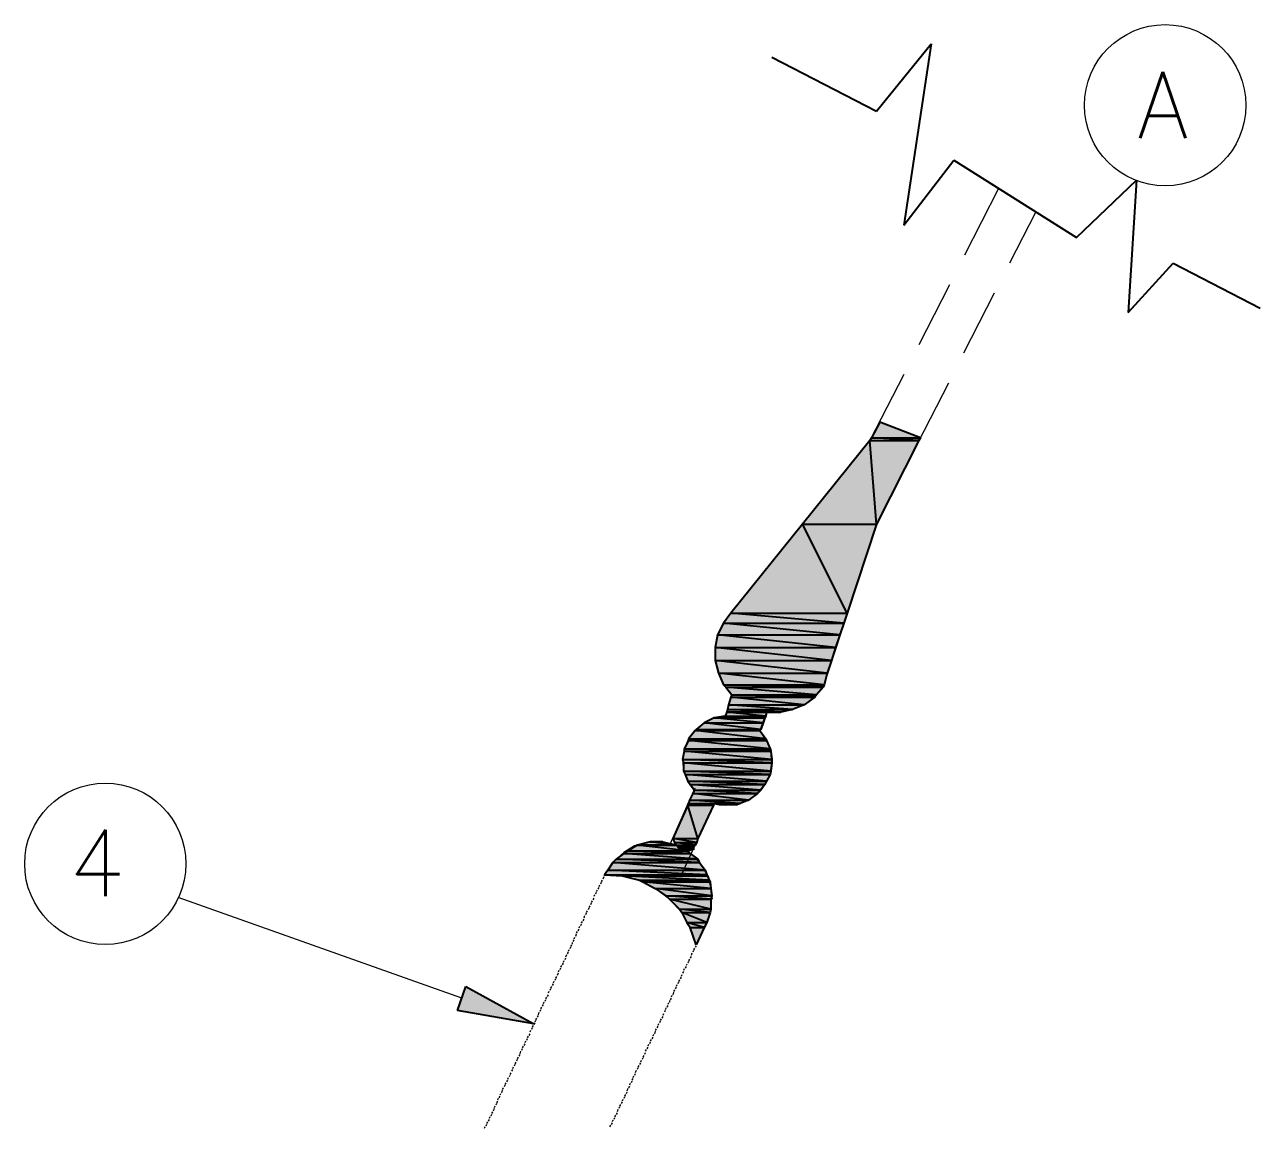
# Model space of a CAD drawing. Header units: millimetres. Extents: x 162108 to 399484, y 66362 to 138751.
# Drawn here: x 237095 to 238214, y 71088 to 72086 of the extents above; entities that cross this region are included whole.
import ezdxf

# ---------------------------------------------------------------- set-up
doc = ezdxf.new("R2010")
doc.units = ezdxf.units.MM
doc.header["$LTSCALE"] = 10
for name, color, linetype in [('12', 32, 'Continuous'), ('at_Entity', 7, 'Continuous'), ('at_Solid', 7, 'Continuous')]:
    doc.layers.add(name, color=color, linetype=linetype)
doc.styles.add('ROMANS', font='romans.shx')

msp = doc.modelspace()

# ---------------------------------------------------------------- hatches: boundary and pattern name
at = {"layer": 'at_Solid'}
for points in [[(237869.1, 71726.7), (237861.6, 71712.4), (237906, 71712.4)], [(237860.1, 71710.1), (237799.1, 71634.1), (237866.1, 71634.1)], [(237861.6, 71712.4), (237860.1, 71710.1), (237904.5, 71710.1)], [(237860.1, 71710.1), (237904.5, 71710.1), (237866.1, 71634.1)], [(237861.6, 71712.4), (237906, 71712.4), (237904.5, 71710.1)], [(237799.1, 71634.1), (237734.4, 71553.6), (237839.7, 71553.6)], [(237799.1, 71634.1), (237866.1, 71634.1), (237839.7, 71553.6)], [(237734.4, 71553.6), (237727.6, 71544.6), (237836.7, 71544.6)], [(237734.4, 71553.6), (237839.7, 71553.6), (237836.7, 71544.6)], [(237727.6, 71544.6), (237722.3, 71534), (237833, 71534)], [(237727.6, 71544.6), (237836.7, 71544.6), (237833, 71534)], [(237722.3, 71534), (237720.1, 71522.7), (237829.2, 71522.7)], [(237722.3, 71534), (237833, 71534), (237829.2, 71522.7)], [(237720.1, 71522.7), (237720.1, 71510.7), (237825.4, 71510.7)], [(237720.1, 71522.7), (237829.2, 71522.7), (237825.4, 71510.7)], [(237720.1, 71510.7), (237723.1, 71499.4), (237821.7, 71499.4)], [(237720.1, 71510.7), (237825.4, 71510.7), (237821.7, 71499.4)], [(237723.1, 71499.4), (237727.6, 71488.9), (237818.7, 71488.9)], [(237723.1, 71499.4), (237821.7, 71499.4), (237818.7, 71488.9)], [(237727.6, 71488.9), (237729.9, 71486.6), (237817.9, 71486.6)], [(237727.6, 71488.9), (237818.7, 71488.9), (237817.9, 71486.6)], [(237729.9, 71486.6), (237735.1, 71479.8), (237811.9, 71479.8)], [(237729.9, 71486.6), (237817.9, 71486.6), (237811.9, 71479.8)], [(237735.1, 71479.8), (237734.4, 71477.6), (237810.4, 71477.6)], [(237735.1, 71479.8), (237811.9, 71479.8), (237810.4, 71477.6)], [(237732.1, 71470.8), (237731.4, 71466.3), (237790.1, 71466.3)], [(237734.4, 71477.6), (237732.1, 71470.8), (237800.6, 71470.8)], [(237732.1, 71470.8), (237800.6, 71470.8), (237790.1, 71466.3)], [(237734.4, 71477.6), (237810.4, 71477.6), (237800.6, 71470.8)], [(237719.3, 71458.8), (237710.3, 71454.3), (237763.7, 71454.3)], [(237729.1, 71460.3), (237719.3, 71458.8), (237765.2, 71458.8)], [(237719.3, 71458.8), (237765.2, 71458.8), (237763.7, 71454.3)], [(237730.6, 71464), (237729.1, 71460.3), (237766, 71460.3)], [(237729.1, 71460.3), (237766, 71460.3), (237765.2, 71458.8)], [(237731.4, 71466.3), (237730.6, 71464), (237779.5, 71464)], [(237730.6, 71464), (237766.7, 71464), (237766, 71460.3)], [(237731.4, 71466.3), (237790.1, 71466.3), (237779.5, 71464)], [(237766.7, 71464), (237779.5, 71464), (237778.8, 71464)], [(237702, 71447.5), (237696, 71440), (237766, 71440)], [(237702.8, 71448.2), (237702, 71447.5), (237760.7, 71447.5)], [(237702, 71447.5), (237760.7, 71447.5), (237766, 71440)], [(237710.3, 71454.3), (237702.8, 71448.2), (237761.5, 71448.2)], [(237702.8, 71448.2), (237761.5, 71448.2), (237760.7, 71447.5)], [(237710.3, 71454.3), (237763.7, 71454.3), (237761.5, 71448.2)], [(237696, 71438.5), (237692.2, 71430.9), (237769.8, 71430.9)], [(237696, 71440), (237696, 71438.5), (237766.7, 71438.5)], [(237696, 71440), (237766, 71440), (237766.7, 71438.5)], [(237696, 71438.5), (237766.7, 71438.5), (237769.8, 71430.9)], [(237692.2, 71428.7), (237690.7, 71421.2), (237771.3, 71421.2)], [(237692.2, 71430.9), (237692.2, 71428.7), (237770.5, 71428.7)], [(237692.2, 71430.9), (237769.8, 71430.9), (237770.5, 71428.7)], [(237692.2, 71428.7), (237770.5, 71428.7), (237771.3, 71421.2)], [(237690.7, 71421.2), (237691.5, 71418.1), (237771.3, 71418.1)], [(237690.7, 71421.2), (237771.3, 71421.2), (237771.3, 71418.1)], [(237691.5, 71418.1), (237691.5, 71410.6), (237770.5, 71410.6)], [(237691.5, 71418.1), (237771.3, 71418.1), (237770.5, 71410.6)], [(237691.5, 71410.6), (237693, 71407.6), (237769.8, 71407.6)], [(237691.5, 71410.6), (237770.5, 71410.6), (237769.8, 71407.6)], [(237693, 71407.6), (237695.3, 71401.6), (237766.7, 71401.6)], [(237693, 71407.6), (237769.8, 71407.6), (237766.7, 71401.6)], [(237695.3, 71401.6), (237697.5, 71398.6), (237765.2, 71398.6)], [(237695.3, 71401.6), (237766.7, 71401.6), (237765.2, 71398.6)], [(237699.8, 71390.3), (237696.8, 71384.3), (237750.2, 71384.3)], [(237697.5, 71398.6), (237701.3, 71393.3), (237761.5, 71393.3)], [(237697.5, 71398.6), (237765.2, 71398.6), (237761.5, 71393.3)], [(237701.3, 71393.3), (237699.8, 71390.3), (237758.5, 71390.3)], [(237699.8, 71390.3), (237758.5, 71390.3), (237750.2, 71384.3)], [(237701.3, 71393.3), (237761.5, 71393.3), (237758.5, 71390.3)], [(237695.3, 71379.8), (237681.7, 71349.7), (237704.3, 71349.7)], [(237696, 71381.3), (237695.3, 71380.5), (237718.6, 71380.5)], [(237695.3, 71380.5), (237695.3, 71379.8), (237718.6, 71379.8)], [(237695.3, 71380.5), (237718.6, 71380.5), (237718.6, 71379.8)], [(237695.3, 71379.8), (237718.6, 71379.8), (237704.3, 71349.7)], [(237696.8, 71384.3), (237696, 71381.3), (237742.7, 71381.3)], [(237696, 71381.3), (237719.3, 71381.3), (237718.6, 71380.5)], [(237696.8, 71384.3), (237750.2, 71384.3), (237742.7, 71381.3)], [(237719.3, 71381.3), (237723.9, 71380.5), (237740.4, 71380.5)], [(237719.3, 71381.3), (237742.7, 71381.3), (237740.4, 71380.5)], [(237723.9, 71380.5), (237740.4, 71380.5), (237729.9, 71379.8)], [(237661.4, 71346.7), (237649.4, 71343.6), (237684.7, 71343.6)], [(237661.4, 71346.7), (237672.7, 71346.7), (237684.7, 71343.6)], [(237681.7, 71349.7), (237683.2, 71345.9), (237703.5, 71345.9)], [(237681.7, 71349.7), (237704.3, 71349.7), (237703.5, 71345.9)], [(237683.2, 71345.9), (237684.7, 71343.6), (237702, 71343.6)], [(237683.2, 71345.9), (237703.5, 71345.9), (237702, 71343.6)], [(237637.3, 71336.1), (237630.5, 71330.9), (237704.3, 71330.9)], [(237641.1, 71338.4), (237637.3, 71336.1), (237697.5, 71336.1)], [(237637.3, 71336.1), (237697.5, 71336.1), (237704.3, 71330.9)], [(237649.4, 71343.6), (237641.1, 71338.4), (237695.3, 71338.4)], [(237641.1, 71338.4), (237695.3, 71338.4), (237697.5, 71336.1)], [(237649.4, 71343.6), (237684.7, 71343.6), (237695.3, 71338.4)], [(237684.7, 71343.6), (237690, 71341.4), (237700.5, 71341.4)], [(237684.7, 71343.6), (237702, 71343.6), (237700.5, 71341.4)], [(237690, 71341.4), (237692.2, 71339.9), (237700.5, 71339.9)], [(237690, 71341.4), (237700.5, 71341.4), (237700.5, 71339.9)], [(237692.2, 71339.9), (237693.8, 71339.1), (237697.5, 71339.1)], [(237692.2, 71339.9), (237700.5, 71339.9), (237697.5, 71339.1)], [(237693.8, 71339.1), (237697.5, 71339.1), (237694.5, 71338.4)], [(237627.5, 71327.8), (237623, 71321.1), (237711.1, 71321.1)], [(237630.5, 71330.9), (237627.5, 71327.8), (237705.8, 71327.8)], [(237627.5, 71327.8), (237705.8, 71327.8), (237711.1, 71321.1)], [(237630.5, 71330.9), (237704.3, 71330.9), (237705.8, 71327.8)], [(237623, 71321.1), (237620, 71316.6), (237712.6, 71316.6)], [(237620, 71316.6), (237635.8, 71315.8), (237713.3, 71315.8)], [(237620, 71316.6), (237712.6, 71316.6), (237713.3, 71315.8)], [(237623, 71321.1), (237711.1, 71321.1), (237712.6, 71316.6)], [(237635.8, 71315.8), (237651.6, 71312), (237714.8, 71312)], [(237635.8, 71315.8), (237713.3, 71315.8), (237714.8, 71312)], [(237651.6, 71312), (237654.6, 71310.5), (237715.6, 71310.5)], [(237651.6, 71312), (237714.8, 71312), (237715.6, 71310.5)], [(237654.6, 71310.5), (237665.9, 71304.5), (237716.3, 71304.5)], [(237654.6, 71310.5), (237715.6, 71310.5), (237716.3, 71304.5)], [(237665.9, 71304.5), (237675.7, 71297.7), (237717.1, 71297.7)], [(237665.9, 71304.5), (237716.3, 71304.5), (237717.1, 71297.7)], [(237675.7, 71297.7), (237678.7, 71294.7), (237716.3, 71294.7)], [(237675.7, 71297.7), (237717.1, 71297.7), (237716.3, 71294.7)], [(237678.7, 71294.7), (237687.7, 71285.7), (237716.3, 71285.7)], [(237678.7, 71294.7), (237716.3, 71294.7), (237716.3, 71285.7)], [(237687.7, 71285.7), (237690, 71282.7), (237715.6, 71282.7)], [(237687.7, 71285.7), (237716.3, 71285.7), (237715.6, 71282.7)], [(237690, 71282.7), (237694.5, 71273.7), (237712.6, 71273.7)], [(237690, 71282.7), (237715.6, 71282.7), (237712.6, 71273.7)], [(237694.5, 71273.7), (237697.5, 71269.1), (237710.3, 71269.1)], [(237694.5, 71273.7), (237712.6, 71273.7), (237710.3, 71269.1)], [(237697.5, 71269.1), (237710.3, 71269.1), (237702.8, 71253.3)], [(237494.3, 71215.7), (237556, 71181.9), (237486.8, 71193.9)]]:
    msp.add_hatch(color=7, dxfattribs=at).paths.add_polyline_path(points)

# ---------------------------------------------------------------- linework, layer by layer
at = {"layer": 'at_Entity', "color": 7, "lineweight": 25}
for p, q in [((237866.1, 72008.1, 0), (237915.7, 72069.1, 0)), ((237915.7, 72069.1, 0), (237890.9, 71905, 0)), ((237771.3, 72057, 0), (237866.1, 72008.1, 0)), ((237890.9, 71905, 0), (237936.1, 71963.7, 0)), ((237936.1, 71963.7, 0), (238047.4, 71893.7, 0)), ((238047.4, 71893.7, 0), (238101.6, 71945.6, 0)), ((238101.6, 71945.6, 0), (238094.1, 71826, 0)), ((238094.1, 71826, 0), (238134.7, 71870.4, 0)), ((238134.7, 71870.4, 0), (238213.7, 71829.8, 0))]:
    msp.add_line(p, q, dxfattribs=at)
at = {"layer": 'at_Entity', "color": 7, "lineweight": 5}
for p, q in [((237976.7, 71938.1, 0), (237945.8, 71877.9, 0)), ((238010.6, 71917.1, 0), (237986.5, 71870.4, 0)), ((237932.3, 71850.8, 0), (237904.5, 71796.7, 0)), ((237972.9, 71843.3, 0), (237945.1, 71789.1, 0)), ((237890.9, 71769.6, 0), (237860.1, 71710.1, 0)), ((237931.5, 71762, 0), (237903.7, 71707.9, 0)), ((237860.8, 71710.9, 0), (237734.4, 71553.6, 0)), ((237889.4, 71680.8, 0), (237866.1, 71634.1, 0)), ((237866.1, 71634.1, 0), (237817.9, 71486.6, 0)), ((237734.4, 71553.6, 0), (237727.6, 71544.6, 0)), ((237727.6, 71544.6, 0), (237722.3, 71534, 0)), ((237722.3, 71534, 0), (237720.1, 71522.7, 0)), ((237720.1, 71522.7, 0), (237720.1, 71510.7, 0)), ((237720.1, 71510.7, 0), (237723.1, 71499.4, 0)), ((237723.1, 71499.4, 0), (237727.6, 71488.9, 0)), ((237727.6, 71488.9, 0), (237735.1, 71479.8, 0)), ((237735.1, 71479.8, 0), (237729.1, 71460.3, 0)), ((237809.6, 71477.6, 0), (237817.9, 71486.6, 0)), ((237790.1, 71466.3, 0), (237800.6, 71470.8, 0)), ((237800.6, 71470.8, 0), (237809.6, 71477.6, 0)), ((237719.3, 71458.8, 0), (237710.3, 71454.3, 0)), ((237729.1, 71460.3, 0), (237719.3, 71458.8, 0)), ((237766.7, 71464, 0), (237760.7, 71447.5, 0)), ((237766.7, 71464, 0), (237778, 71464, 0)), ((237778, 71464, 0), (237790.1, 71466.3, 0)), ((237702.8, 71448.2, 0), (237696, 71440, 0)), ((237710.3, 71454.3, 0), (237702.8, 71448.2, 0)), ((237766.7, 71438.5, 0), (237760.7, 71447.5, 0)), ((237696, 71440, 0), (237692.2, 71430.9, 0)), ((237770.5, 71428.7, 0), (237766.7, 71438.5, 0)), ((237692.2, 71430.9, 0), (237690.7, 71421.2, 0)), ((237771.3, 71418.1, 0), (237770.5, 71428.7, 0)), ((237690.7, 71421.2, 0), (237691.5, 71410.6, 0)), ((237769.8, 71407.6, 0), (237771.3, 71418.1, 0)), ((237691.5, 71410.6, 0), (237695.3, 71401.6, 0)), ((237695.3, 71401.6, 0), (237701.3, 71393.3, 0)), ((237765.2, 71398.6, 0), (237769.8, 71407.6, 0)), ((237679.5, 71344.4, 0), (237702, 71395.6, 0)), ((237750.2, 71384.3, 0), (237758.5, 71390.3, 0)), ((237758.5, 71390.3, 0), (237765.2, 71398.6, 0)), ((237690, 71317.3, 0), (237719.3, 71381.3, 0)), ((237719.3, 71381.3, 0), (237729.9, 71379.8, 0)), ((237729.9, 71379.8, 0), (237740.4, 71380.5, 0)), ((237740.4, 71380.5, 0), (237750.2, 71384.3, 0)), ((237657.6, 71345.9, 0), (237647.1, 71342.9, 0)), ((237668.9, 71346.7, 0), (237657.6, 71345.9, 0)), ((237680.2, 71345.1, 0), (237668.9, 71346.7, 0)), ((237681.7, 71350.4, 0), (237683.2, 71345.9, 0)), ((237683.2, 71345.9, 0), (237686.2, 71341.4, 0)), ((237637.3, 71336.1, 0), (237627.5, 71327.8, 0)), ((237637.3, 71336.9, 0), (237629, 71329.3, 0)), ((237649.4, 71343.6, 0), (237637.3, 71336.1, 0)), ((237647.1, 71342.9, 0), (237637.3, 71336.9, 0)), ((237690.7, 71340.6, 0), (237680.2, 71345.1, 0)), ((237686.2, 71341.4, 0), (237690.7, 71339.1, 0)), ((237699.8, 71334.6, 0), (237690.7, 71340.6, 0)), ((237690.7, 71339.1, 0), (237696, 71338.4, 0)), ((237696, 71338.4, 0), (237701.3, 71339.9, 0)), ((237707.3, 71326.3, 0), (237699.8, 71334.6, 0)), ((237627.5, 71327.8, 0), (237620, 71316.6, 0)), ((237713.3, 71316.6, 0), (237707.3, 71326.3, 0)), ((237617.7, 71312, 0), (237617, 71310.5, 0)), ((237619.3, 71315, 0), (237618.5, 71312.8, 0)), ((237620, 71316.6, 0), (237619.3, 71315.8, 0)), ((237635.8, 71315.8, 0), (237620, 71316.6, 0)), ((237651.6, 71312, 0), (237635.8, 71315.8, 0)), ((237665.9, 71304.5, 0), (237651.6, 71312, 0)), ((237716.3, 71306, 0), (237713.3, 71316.6, 0)), ((237612.5, 71300.8, 0), (237611.7, 71299.2, 0)), ((237613.2, 71303, 0), (237612.5, 71301.5, 0)), ((237614.7, 71305.3, 0), (237614, 71303.8, 0)), ((237615.5, 71307.5, 0), (237614.7, 71306, 0)), ((237617, 71309.8, 0), (237616.2, 71308.3, 0)), ((237678.7, 71294.7, 0), (237665.9, 71304.5, 0)), ((237715.6, 71310.5, 0), (237715.6, 71308.3, 0)), ((237715.6, 71307.5, 0), (237716.3, 71305.3, 0)), ((237717.8, 71294.7, 0), (237716.3, 71306, 0)), ((237716.3, 71304.5, 0), (237716.3, 71303, 0)), ((237716.3, 71302.3, 0), (237716.3, 71300.8, 0)), ((237490.6, 71205.2, 0), (237234, 71296.2, 0)), ((237608, 71291, 0), (237607.2, 71289.5, 0)), ((237608.7, 71293.2, 0), (237608, 71291.7, 0)), ((237610.2, 71295.5, 0), (237609.5, 71294, 0)), ((237611, 71298.5, 0), (237610.2, 71297, 0)), ((237690, 71282.7, 0), (237678.7, 71294.7, 0)), ((237716.3, 71299.2, 0), (237717.1, 71297.7, 0)), ((237716.3, 71294, 0), (237716.3, 71295.5, 0)), ((237716.3, 71291, 0), (237716.3, 71292.5, 0)), ((237716.3, 71288.7, 0), (237716.3, 71290.2, 0)), ((237717.1, 71296.2, 0), (237717.1, 71297.7, 0)), ((237601.9, 71279.7, 0), (237601.2, 71277.4, 0)), ((237603.4, 71281.9, 0), (237602.7, 71280.4, 0)), ((237604.2, 71284.2, 0), (237603.4, 71282.7, 0)), ((237605.7, 71286.5, 0), (237605, 71284.9, 0)), ((237606.5, 71288.7, 0), (237605.7, 71287.2, 0)), ((237697.5, 71269.1, 0), (237690, 71282.7, 0)), ((237714.1, 71278.2, 0), (237714.8, 71279.7, 0)), ((237714.8, 71281.2, 0), (237715.6, 71282.7, 0)), ((237715.6, 71283.4, 0), (237716.3, 71284.9, 0)), ((237716.3, 71285.7, 0), (237716.3, 71287.2, 0)), ((237596.7, 71267.6, 0), (237595.9, 71266.1, 0)), ((237597.4, 71269.9, 0), (237596.7, 71268.4, 0)), ((237598.9, 71272.2, 0), (237598.2, 71270.6, 0)), ((237599.7, 71274.4, 0), (237598.9, 71272.9, 0)), ((237601.2, 71276.7, 0), (237600.4, 71275.2, 0)), ((237702.8, 71253.3, 0), (237697.5, 71269.1, 0)), ((237710.3, 71269.1, 0), (237709.6, 71267.6, 0)), ((237711.8, 71271.4, 0), (237711.1, 71269.9, 0)), ((237712.6, 71273.7, 0), (237711.8, 71272.2, 0)), ((237712.6, 71273.7, 0), (237713.3, 71275.2, 0)), ((237713.3, 71275.9, 0), (237714.1, 71277.4, 0)), ((237592.2, 71257.9, 0), (237591.4, 71256.4, 0)), ((237592.9, 71260.1, 0), (237592.2, 71258.6, 0)), ((237594.4, 71263.1, 0), (237593.7, 71260.9, 0)), ((237595.2, 71265.4, 0), (237594.4, 71263.9, 0)), ((237705, 71257.1, 0), (237704.3, 71255.6, 0)), ((237705.8, 71259.4, 0), (237705, 71257.9, 0)), ((237707.3, 71262.4, 0), (237706.5, 71260.1, 0)), ((237708, 71264.6, 0), (237707.3, 71263.1, 0)), ((237709.6, 71266.9, 0), (237708.8, 71265.4, 0)), ((237586.9, 71246.6, 0), (237586.1, 71245.1, 0)), ((237587.6, 71248.8, 0), (237586.9, 71247.3, 0)), ((237589.2, 71251.1, 0), (237588.4, 71249.6, 0)), ((237589.9, 71253.3, 0), (237589.2, 71251.8, 0)), ((237590.7, 71255.6, 0), (237590.7, 71254.1, 0)), ((237699, 71245.8, 0), (237698.3, 71243.6, 0)), ((237700.5, 71248.1, 0), (237699.8, 71246.6, 0)), ((237701.3, 71250.3, 0), (237700.5, 71248.8, 0)), ((237702.8, 71252.6, 0), (237702, 71251.1, 0)), ((237703.5, 71254.8, 0), (237702.8, 71253.3, 0)), ((237580.9, 71234.5, 0), (237580.1, 71233, 0)), ((237582.4, 71236.8, 0), (237581.6, 71235.3, 0)), ((237583.1, 71239, 0), (237582.4, 71237.5, 0)), ((237584.6, 71241.3, 0), (237583.9, 71239.8, 0)), ((237585.4, 71244.3, 0), (237584.6, 71242.1, 0)), ((237693.8, 71233.8, 0), (237693, 71232.3, 0)), ((237694.5, 71236, 0), (237693.8, 71234.5, 0)), ((237696, 71238.3, 0), (237695.3, 71236.8, 0)), ((237696.8, 71240.5, 0), (237696, 71239, 0)), ((237698.3, 71242.8, 0), (237697.5, 71241.3, 0)), ((237575.6, 71222.5, 0), (237574.9, 71221, 0)), ((237576.4, 71224.7, 0), (237575.6, 71223.2, 0)), ((237577.9, 71227.8, 0), (237577.1, 71225.5, 0)), ((237578.6, 71230, 0), (237577.9, 71228.5, 0)), ((237580.1, 71232.3, 0), (237579.4, 71230.8, 0)), ((237689.2, 71224, 0), (237688.5, 71222.5, 0)), ((237690, 71226.3, 0), (237689.2, 71224.7, 0)), ((237691.5, 71229.3, 0), (237690.7, 71227.8, 0)), ((237692.2, 71231.5, 0), (237691.5, 71230, 0)), ((237571.1, 71213.5, 0), (237570.3, 71212, 0)), ((237571.8, 71215.7, 0), (237571.1, 71214.2, 0)), ((237573.3, 71218, 0), (237572.6, 71216.5, 0)), ((237574.1, 71220.2, 0), (237573.3, 71218.7, 0)), ((237683.2, 71212.7, 0), (237682.5, 71211.2, 0)), ((237684.7, 71215, 0), (237684, 71213.5, 0)), ((237685.5, 71217.2, 0), (237684.7, 71215.7, 0)), ((237687, 71219.5, 0), (237686.2, 71218, 0)), ((237687.7, 71221.7, 0), (237687, 71220.2, 0)), ((237565.1, 71201.4, 0), (237564.3, 71199.9, 0)), ((237566.6, 71203.7, 0), (237565.8, 71202.2, 0)), ((237567.3, 71205.9, 0), (237566.6, 71204.4, 0)), ((237568.8, 71208.2, 0), (237568.1, 71206.7, 0)), ((237569.6, 71211.2, 0), (237568.8, 71209.7, 0)), ((237677.9, 71200.7, 0), (237677.2, 71199.2, 0)), ((237678.7, 71202.9, 0), (237678.7, 71201.4, 0)), ((237680.2, 71205.2, 0), (237679.5, 71203.7, 0)), ((237681, 71207.4, 0), (237680.2, 71205.9, 0)), ((237682.5, 71210.4, 0), (237681.7, 71208.2, 0)), ((237559.8, 71189.4, 0), (237559.1, 71187.9, 0)), ((237560.6, 71192.4, 0), (237559.8, 71190.1, 0)), ((237562.1, 71194.6, 0), (237561.3, 71193.1, 0)), ((237562.8, 71196.9, 0), (237562.1, 71195.4, 0)), ((237564.3, 71199.2, 0), (237563.6, 71197.7, 0)), ((237673.4, 71190.9, 0), (237672.7, 71189.4, 0)), ((237674.9, 71193.9, 0), (237674.2, 71192.4, 0)), ((237675.7, 71196.2, 0), (237674.9, 71194.6, 0)), ((237677.2, 71198.4, 0), (237676.4, 71196.9, 0)), ((237554.5, 71178.1, 0), (237553.8, 71176.6, 0)), ((237555.3, 71180.3, 0), (237554.5, 71178.8, 0)), ((237556.8, 71182.6, 0), (237556, 71181.1, 0)), ((237557.5, 71184.9, 0), (237556.8, 71183.4, 0)), ((237558.3, 71187.1, 0), (237557.5, 71185.6, 0)), ((237668.2, 71179.6, 0), (237667.4, 71178.1, 0)), ((237668.9, 71181.9, 0), (237668.2, 71180.3, 0)), ((237670.4, 71184.1, 0), (237669.7, 71182.6, 0)), ((237671.2, 71186.4, 0), (237670.4, 71184.9, 0)), ((237672.7, 71188.6, 0), (237671.9, 71187.1, 0)), ((237550, 71168.3, 0), (237549.3, 71166.8, 0)), ((237550.8, 71170.6, 0), (237550, 71169.1, 0)), ((237552.3, 71172.8, 0), (237551.5, 71171.3, 0)), ((237553, 71175.8, 0), (237552.3, 71174.3, 0)), ((237662.1, 71167.6, 0), (237661.4, 71166.1, 0)), ((237663.7, 71169.8, 0), (237662.9, 71168.3, 0)), ((237664.4, 71172.1, 0), (237663.7, 71170.6, 0)), ((237665.9, 71175.1, 0), (237665.2, 71172.8, 0)), ((237666.7, 71177.3, 0), (237665.9, 71175.8, 0)), ((237544, 71157, 0), (237543.2, 71154.8, 0)), ((237545.5, 71159.3, 0), (237544.8, 71157.8, 0)), ((237546.3, 71161.5, 0), (237545.5, 71160, 0)), ((237547.8, 71163.8, 0), (237547, 71162.3, 0)), ((237548.5, 71166.1, 0), (237547.8, 71164.5, 0)), ((237656.9, 71155.5, 0), (237656.1, 71154, 0)), ((237657.6, 71158.5, 0), (237656.9, 71157, 0)), ((237659.1, 71160.8, 0), (237658.4, 71159.3, 0)), ((237659.9, 71163, 0), (237659.1, 71161.5, 0)), ((237661.4, 71165.3, 0), (237660.6, 71163.8, 0)), ((237538.7, 71145, 0), (237538, 71143.5, 0)), ((237539.5, 71147.2, 0), (237538.7, 71145.7, 0)), ((237541, 71149.5, 0), (237540.2, 71148, 0)), ((237541.7, 71151.8, 0), (237541, 71150.2, 0)), ((237543.2, 71154, 0), (237542.5, 71152.5, 0)), ((237650.9, 71144.2, 0), (237650.1, 71142.7, 0)), ((237652.4, 71146.5, 0), (237651.6, 71145, 0)), ((237653.1, 71148.7, 0), (237652.4, 71147.2, 0)), ((237654.6, 71151, 0), (237653.9, 71149.5, 0)), ((237655.4, 71153.3, 0), (237654.6, 71151.8, 0)), ((237532.7, 71132.9, 0), (237532, 71131.4, 0)), ((237534.2, 71135.2, 0), (237533.5, 71133.7, 0)), ((237535, 71137.5, 0), (237534.2, 71136, 0)), ((237536.5, 71140.5, 0), (237535.7, 71139, 0)), ((237537.2, 71142.7, 0), (237536.5, 71141.2, 0)), ((237646.3, 71134.4, 0), (237645.6, 71132.9, 0)), ((237647.8, 71136.7, 0), (237647.1, 71135.2, 0)), ((237648.6, 71139.7, 0), (237647.8, 71137.5, 0)), ((237650.1, 71142, 0), (237649.4, 71140.5, 0)), ((237528.2, 71123.9, 0), (237527.4, 71122.4, 0)), ((237529.7, 71126.2, 0), (237529, 71124.7, 0)), ((237530.5, 71128.4, 0), (237529.7, 71126.9, 0)), ((237532, 71130.7, 0), (237531.2, 71129.2, 0)), ((237641.1, 71123.2, 0), (237640.3, 71120.9, 0)), ((237642.6, 71125.4, 0), (237641.8, 71123.9, 0)), ((237643.3, 71127.7, 0), (237642.6, 71126.2, 0)), ((237644.8, 71129.9, 0), (237644.1, 71128.4, 0)), ((237645.6, 71132.2, 0), (237644.8, 71130.7, 0)), ((237522.9, 71111.9, 0), (237522.2, 71110.4, 0)), ((237523.7, 71114.1, 0), (237522.9, 71112.6, 0)), ((237525.2, 71116.4, 0), (237524.4, 71114.9, 0)), ((237525.9, 71118.6, 0), (237525.2, 71117.1, 0)), ((237527.4, 71121.7, 0), (237526.7, 71119.4, 0)), ((237635.8, 71111.1, 0), (237635.1, 71109.6, 0)), ((237636.6, 71113.4, 0), (237635.8, 71111.9, 0)), ((237638.1, 71115.6, 0), (237637.3, 71114.1, 0)), ((237638.8, 71117.9, 0), (237638.1, 71116.4, 0)), ((237640.3, 71120.1, 0), (237639.6, 71118.6, 0)), ((237517.7, 71099.8, 0), (237516.9, 71098.3, 0)), ((237518.4, 71102.1, 0), (237517.7, 71100.6, 0)), ((237519.9, 71105.1, 0), (237519.2, 71102.8, 0)), ((237520.7, 71107.4, 0), (237519.9, 71105.9, 0)), ((237522.2, 71109.6, 0), (237521.4, 71108.1, 0)), ((237631.3, 71101.3, 0), (237630.5, 71099.8, 0)), ((237632, 71104.3, 0), (237631.3, 71102.1, 0)), ((237633.5, 71106.6, 0), (237632.8, 71105.1, 0)), ((237634.3, 71108.9, 0), (237633.5, 71107.4, 0)), ((237511.6, 71088.5, 0), (237510.9, 71087, 0)), ((237513.1, 71090.8, 0), (237512.4, 71089.3, 0)), ((237513.9, 71093.1, 0), (237513.1, 71091.6, 0)), ((237515.4, 71095.3, 0), (237514.7, 71093.8, 0)), ((237516.2, 71097.6, 0), (237515.4, 71096.1, 0)), ((237625.3, 71090, 0), (237624.5, 71088.5, 0)), ((237626.8, 71092.3, 0), (237626, 71090.8, 0)), ((237627.5, 71094.6, 0), (237626.8, 71093.1, 0)), ((237629, 71096.8, 0), (237628.3, 71095.3, 0)), ((237629.8, 71099.1, 0), (237629, 71097.6, 0))]:
    msp.add_line(p, q, dxfattribs=at)
at = {"layer": 'at_Entity', "color": 7}
for p, q in [((237869.1, 71726.7, 0), (237861.6, 71712.4, 0)), ((237906, 71712.4, 0), (237869.1, 71726.7, 0)), ((237860.1, 71710.1, 0), (237799.1, 71634.1, 0)), ((237861.6, 71712.4, 0), (237860.1, 71710.1, 0)), ((237860.1, 71710.1, 0), (237904.5, 71710.1, 0)), ((237866.1, 71634.1, 0), (237860.1, 71710.1, 0)), ((237860.1, 71710.1, 0), (237904.5, 71710.1, 0)), ((237866.1, 71634.1, 0), (237860.1, 71710.1, 0)), ((237861.6, 71712.4, 0), (237906, 71712.4, 0)), ((237904.5, 71710.1, 0), (237861.6, 71712.4, 0)), ((237861.6, 71712.4, 0), (237906, 71712.4, 0)), ((237904.5, 71710.1, 0), (237861.6, 71712.4, 0)), ((237904.5, 71710.1, 0), (237866.1, 71634.1, 0)), ((237906, 71712.4, 0), (237904.5, 71710.1, 0)), ((237799.1, 71634.1, 0), (237734.4, 71553.6, 0)), ((237799.1, 71634.1, 0), (237866.1, 71634.1, 0)), ((237839.7, 71553.6, 0), (237799.1, 71634.1, 0)), ((237799.1, 71634.1, 0), (237866.1, 71634.1, 0)), ((237839.7, 71553.6, 0), (237799.1, 71634.1, 0)), ((237866.1, 71634.1, 0), (237839.7, 71553.6, 0)), ((237734.4, 71553.6, 0), (237727.6, 71544.6, 0)), ((237734.4, 71553.6, 0), (237839.7, 71553.6, 0)), ((237836.7, 71544.6, 0), (237734.4, 71553.6, 0)), ((237734.4, 71553.6, 0), (237839.7, 71553.6, 0)), ((237836.7, 71544.6, 0), (237734.4, 71553.6, 0)), ((237839.7, 71553.6, 0), (237836.7, 71544.6, 0)), ((237727.6, 71544.6, 0), (237722.3, 71534, 0)), ((237727.6, 71544.6, 0), (237836.7, 71544.6, 0)), ((237833, 71534, 0), (237727.6, 71544.6, 0)), ((237727.6, 71544.6, 0), (237836.7, 71544.6, 0)), ((237833, 71534, 0), (237727.6, 71544.6, 0)), ((237836.7, 71544.6, 0), (237833, 71534, 0)), ((237722.3, 71534, 0), (237720.1, 71522.7, 0)), ((237722.3, 71534, 0), (237833, 71534, 0)), ((237829.2, 71522.7, 0), (237722.3, 71534, 0)), ((237722.3, 71534, 0), (237833, 71534, 0)), ((237829.2, 71522.7, 0), (237722.3, 71534, 0)), ((237833, 71534, 0), (237829.2, 71522.7, 0)), ((237720.1, 71522.7, 0), (237829.2, 71522.7, 0)), ((237720.1, 71522.7, 0), (237720.1, 71510.7, 0)), ((237825.4, 71510.7, 0), (237720.1, 71522.7, 0)), ((237720.1, 71522.7, 0), (237829.2, 71522.7, 0)), ((237825.4, 71510.7, 0), (237720.1, 71522.7, 0)), ((237829.2, 71522.7, 0), (237825.4, 71510.7, 0)), ((237720.1, 71510.7, 0), (237825.4, 71510.7, 0)), ((237720.1, 71510.7, 0), (237723.1, 71499.4, 0)), ((237821.7, 71499.4, 0), (237720.1, 71510.7, 0)), ((237720.1, 71510.7, 0), (237825.4, 71510.7, 0)), ((237821.7, 71499.4, 0), (237720.1, 71510.7, 0)), ((237825.4, 71510.7, 0), (237821.7, 71499.4, 0)), ((237723.1, 71499.4, 0), (237821.7, 71499.4, 0)), ((237723.1, 71499.4, 0), (237727.6, 71488.9, 0)), ((237818.7, 71488.9, 0), (237723.1, 71499.4, 0)), ((237723.1, 71499.4, 0), (237821.7, 71499.4, 0)), ((237818.7, 71488.9, 0), (237723.1, 71499.4, 0)), ((237821.7, 71499.4, 0), (237818.7, 71488.9, 0)), ((237727.6, 71488.9, 0), (237818.7, 71488.9, 0)), ((237727.6, 71488.9, 0), (237729.9, 71486.6, 0)), ((237817.9, 71486.6, 0), (237727.6, 71488.9, 0)), ((237727.6, 71488.9, 0), (237818.7, 71488.9, 0)), ((237817.9, 71486.6, 0), (237727.6, 71488.9, 0)), ((237729.9, 71486.6, 0), (237817.9, 71486.6, 0)), ((237729.9, 71486.6, 0), (237735.1, 71479.8, 0)), ((237811.9, 71479.8, 0), (237729.9, 71486.6, 0)), ((237729.9, 71486.6, 0), (237817.9, 71486.6, 0)), ((237811.9, 71479.8, 0), (237729.9, 71486.6, 0)), ((237735.1, 71479.8, 0), (237734.4, 71477.6, 0)), ((237735.1, 71479.8, 0), (237811.9, 71479.8, 0)), ((237810.4, 71477.6, 0), (237735.1, 71479.8, 0)), ((237735.1, 71479.8, 0), (237811.9, 71479.8, 0)), ((237810.4, 71477.6, 0), (237735.1, 71479.8, 0)), ((237811.9, 71479.8, 0), (237810.4, 71477.6, 0)), ((237817.9, 71486.6, 0), (237811.9, 71479.8, 0)), ((237818.7, 71488.9, 0), (237817.9, 71486.6, 0)), ((237732.1, 71470.8, 0), (237731.4, 71466.3, 0)), ((237734.4, 71477.6, 0), (237732.1, 71470.8, 0)), ((237732.1, 71470.8, 0), (237800.6, 71470.8, 0)), ((237790.1, 71466.3, 0), (237732.1, 71470.8, 0)), ((237732.1, 71470.8, 0), (237800.6, 71470.8, 0)), ((237790.1, 71466.3, 0), (237732.1, 71470.8, 0)), ((237734.4, 71477.6, 0), (237810.4, 71477.6, 0)), ((237800.6, 71470.8, 0), (237734.4, 71477.6, 0)), ((237734.4, 71477.6, 0), (237810.4, 71477.6, 0)), ((237800.6, 71470.8, 0), (237734.4, 71477.6, 0)), ((237800.6, 71470.8, 0), (237790.1, 71466.3, 0)), ((237810.4, 71477.6, 0), (237800.6, 71470.8, 0)), ((237719.3, 71458.8, 0), (237710.3, 71454.3, 0)), ((237729.1, 71460.3, 0), (237719.3, 71458.8, 0)), ((237719.3, 71458.8, 0), (237765.2, 71458.8, 0)), ((237763.7, 71454.3, 0), (237719.3, 71458.8, 0)), ((237719.3, 71458.8, 0), (237765.2, 71458.8, 0)), ((237763.7, 71454.3, 0), (237719.3, 71458.8, 0)), ((237730.6, 71464, 0), (237729.1, 71460.3, 0)), ((237729.1, 71460.3, 0), (237766, 71460.3, 0)), ((237765.2, 71458.8, 0), (237729.1, 71460.3, 0)), ((237729.1, 71460.3, 0), (237766, 71460.3, 0)), ((237765.2, 71458.8, 0), (237729.1, 71460.3, 0)), ((237731.4, 71466.3, 0), (237730.6, 71464, 0)), ((237730.6, 71464, 0), (237779.5, 71464, 0)), ((237730.6, 71464, 0), (237766.7, 71464, 0)), ((237766.7, 71464, 0), (237730.6, 71464, 0)), ((237730.6, 71464, 0), (237766.7, 71464, 0)), ((237766.7, 71464, 0), (237730.6, 71464, 0)), ((237766, 71460.3, 0), (237730.6, 71464, 0)), ((237730.6, 71464, 0), (237766.7, 71464, 0)), ((237766, 71460.3, 0), (237730.6, 71464, 0)), ((237731.4, 71466.3, 0), (237790.1, 71466.3, 0)), ((237779.5, 71464, 0), (237731.4, 71466.3, 0)), ((237731.4, 71466.3, 0), (237790.1, 71466.3, 0)), ((237779.5, 71464, 0), (237731.4, 71466.3, 0)), ((237765.2, 71458.8, 0), (237763.7, 71454.3, 0)), ((237766, 71460.3, 0), (237765.2, 71458.8, 0)), ((237766.7, 71464, 0), (237766, 71460.3, 0)), ((237766.7, 71464, 0), (237779.5, 71464, 0)), ((237778.8, 71464, 0), (237766.7, 71464, 0)), ((237779.5, 71464, 0), (237778.8, 71464, 0)), ((237790.1, 71466.3, 0), (237779.5, 71464, 0)), ((237702, 71447.5, 0), (237696, 71440, 0)), ((237702.8, 71448.2, 0), (237702, 71447.5, 0)), ((237702, 71447.5, 0), (237760.7, 71447.5, 0)), ((237766, 71440, 0), (237702, 71447.5, 0)), ((237702, 71447.5, 0), (237760.7, 71447.5, 0)), ((237766, 71440, 0), (237702, 71447.5, 0)), ((237710.3, 71454.3, 0), (237702.8, 71448.2, 0)), ((237702.8, 71448.2, 0), (237761.5, 71448.2, 0)), ((237760.7, 71447.5, 0), (237702.8, 71448.2, 0)), ((237702.8, 71448.2, 0), (237761.5, 71448.2, 0)), ((237760.7, 71447.5, 0), (237702.8, 71448.2, 0)), ((237710.3, 71454.3, 0), (237763.7, 71454.3, 0)), ((237761.5, 71448.2, 0), (237710.3, 71454.3, 0)), ((237710.3, 71454.3, 0), (237763.7, 71454.3, 0)), ((237761.5, 71448.2, 0), (237710.3, 71454.3, 0)), ((237761.5, 71448.2, 0), (237760.7, 71447.5, 0)), ((237760.7, 71447.5, 0), (237766, 71440, 0)), ((237763.7, 71454.3, 0), (237761.5, 71448.2, 0)), ((237696, 71438.5, 0), (237692.2, 71430.9, 0)), ((237696, 71440, 0), (237766, 71440, 0)), ((237696, 71440, 0), (237696, 71438.5, 0)), ((237766.7, 71438.5, 0), (237696, 71440, 0)), ((237696, 71440, 0), (237766, 71440, 0)), ((237766.7, 71438.5, 0), (237696, 71440, 0)), ((237696, 71438.5, 0), (237766.7, 71438.5, 0)), ((237769.8, 71430.9, 0), (237696, 71438.5, 0)), ((237696, 71438.5, 0), (237766.7, 71438.5, 0)), ((237769.8, 71430.9, 0), (237696, 71438.5, 0)), ((237766, 71440, 0), (237766.7, 71438.5, 0)), ((237766.7, 71438.5, 0), (237769.8, 71430.9, 0)), ((237692.2, 71428.7, 0), (237690.7, 71421.2, 0)), ((237692.2, 71430.9, 0), (237769.8, 71430.9, 0)), ((237692.2, 71430.9, 0), (237692.2, 71428.7, 0)), ((237770.5, 71428.7, 0), (237692.2, 71430.9, 0)), ((237692.2, 71430.9, 0), (237769.8, 71430.9, 0)), ((237770.5, 71428.7, 0), (237692.2, 71430.9, 0)), ((237692.2, 71428.7, 0), (237770.5, 71428.7, 0)), ((237771.3, 71421.2, 0), (237692.2, 71428.7, 0)), ((237692.2, 71428.7, 0), (237770.5, 71428.7, 0)), ((237771.3, 71421.2, 0), (237692.2, 71428.7, 0)), ((237769.8, 71430.9, 0), (237770.5, 71428.7, 0)), ((237770.5, 71428.7, 0), (237771.3, 71421.2, 0)), ((237690.7, 71421.2, 0), (237771.3, 71421.2, 0)), ((237690.7, 71421.2, 0), (237691.5, 71418.1, 0)), ((237771.3, 71418.1, 0), (237690.7, 71421.2, 0)), ((237690.7, 71421.2, 0), (237771.3, 71421.2, 0)), ((237771.3, 71418.1, 0), (237690.7, 71421.2, 0)), ((237691.5, 71418.1, 0), (237771.3, 71418.1, 0)), ((237691.5, 71418.1, 0), (237691.5, 71410.6, 0)), ((237770.5, 71410.6, 0), (237691.5, 71418.1, 0)), ((237691.5, 71418.1, 0), (237771.3, 71418.1, 0)), ((237770.5, 71410.6, 0), (237691.5, 71418.1, 0)), ((237771.3, 71418.1, 0), (237770.5, 71410.6, 0)), ((237771.3, 71421.2, 0), (237771.3, 71418.1, 0)), ((237691.5, 71410.6, 0), (237770.5, 71410.6, 0)), ((237691.5, 71410.6, 0), (237693, 71407.6, 0)), ((237769.8, 71407.6, 0), (237691.5, 71410.6, 0)), ((237691.5, 71410.6, 0), (237770.5, 71410.6, 0)), ((237769.8, 71407.6, 0), (237691.5, 71410.6, 0)), ((237693, 71407.6, 0), (237769.8, 71407.6, 0)), ((237693, 71407.6, 0), (237695.3, 71401.6, 0)), ((237766.7, 71401.6, 0), (237693, 71407.6, 0)), ((237693, 71407.6, 0), (237769.8, 71407.6, 0)), ((237766.7, 71401.6, 0), (237693, 71407.6, 0)), ((237695.3, 71401.6, 0), (237766.7, 71401.6, 0)), ((237695.3, 71401.6, 0), (237697.5, 71398.6, 0)), ((237765.2, 71398.6, 0), (237695.3, 71401.6, 0)), ((237695.3, 71401.6, 0), (237766.7, 71401.6, 0)), ((237765.2, 71398.6, 0), (237695.3, 71401.6, 0)), ((237766.7, 71401.6, 0), (237765.2, 71398.6, 0)), ((237769.8, 71407.6, 0), (237766.7, 71401.6, 0)), ((237770.5, 71410.6, 0), (237769.8, 71407.6, 0)), ((237699.8, 71390.3, 0), (237696.8, 71384.3, 0)), ((237697.5, 71398.6, 0), (237765.2, 71398.6, 0)), ((237697.5, 71398.6, 0), (237701.3, 71393.3, 0)), ((237761.5, 71393.3, 0), (237697.5, 71398.6, 0)), ((237697.5, 71398.6, 0), (237765.2, 71398.6, 0)), ((237761.5, 71393.3, 0), (237697.5, 71398.6, 0)), ((237701.3, 71393.3, 0), (237699.8, 71390.3, 0)), ((237699.8, 71390.3, 0), (237758.5, 71390.3, 0)), ((237750.2, 71384.3, 0), (237699.8, 71390.3, 0)), ((237699.8, 71390.3, 0), (237758.5, 71390.3, 0)), ((237750.2, 71384.3, 0), (237699.8, 71390.3, 0)), ((237701.3, 71393.3, 0), (237761.5, 71393.3, 0)), ((237758.5, 71390.3, 0), (237701.3, 71393.3, 0)), ((237701.3, 71393.3, 0), (237761.5, 71393.3, 0)), ((237758.5, 71390.3, 0), (237701.3, 71393.3, 0)), ((237758.5, 71390.3, 0), (237750.2, 71384.3, 0)), ((237761.5, 71393.3, 0), (237758.5, 71390.3, 0)), ((237765.2, 71398.6, 0), (237761.5, 71393.3, 0)), ((237695.3, 71379.8, 0), (237681.7, 71349.7, 0)), ((237696, 71381.3, 0), (237695.3, 71380.5, 0)), ((237695.3, 71380.5, 0), (237718.6, 71380.5, 0)), ((237695.3, 71380.5, 0), (237695.3, 71379.8, 0)), ((237718.6, 71379.8, 0), (237695.3, 71380.5, 0)), ((237695.3, 71380.5, 0), (237718.6, 71380.5, 0)), ((237718.6, 71379.8, 0), (237695.3, 71380.5, 0)), ((237695.3, 71379.8, 0), (237718.6, 71379.8, 0)), ((237704.3, 71349.7, 0), (237695.3, 71379.8, 0)), ((237695.3, 71379.8, 0), (237718.6, 71379.8, 0)), ((237704.3, 71349.7, 0), (237695.3, 71379.8, 0)), ((237696.8, 71384.3, 0), (237696, 71381.3, 0)), ((237696, 71381.3, 0), (237742.7, 71381.3, 0)), ((237718.6, 71380.5, 0), (237696, 71381.3, 0)), ((237696, 71381.3, 0), (237719.3, 71381.3, 0)), ((237718.6, 71380.5, 0), (237696, 71381.3, 0)), ((237696.8, 71384.3, 0), (237750.2, 71384.3, 0)), ((237742.7, 71381.3, 0), (237696.8, 71384.3, 0)), ((237696.8, 71384.3, 0), (237750.2, 71384.3, 0)), ((237742.7, 71381.3, 0), (237696.8, 71384.3, 0)), ((237718.6, 71379.8, 0), (237704.3, 71349.7, 0)), ((237719.3, 71381.3, 0), (237718.6, 71380.5, 0)), ((237718.6, 71380.5, 0), (237718.6, 71379.8, 0)), ((237719.3, 71381.3, 0), (237723.9, 71380.5, 0)), ((237740.4, 71380.5, 0), (237719.3, 71381.3, 0)), ((237719.3, 71381.3, 0), (237742.7, 71381.3, 0)), ((237740.4, 71380.5, 0), (237719.3, 71381.3, 0)), ((237723.9, 71380.5, 0), (237740.4, 71380.5, 0)), ((237723.9, 71380.5, 0), (237740.4, 71380.5, 0)), ((237729.9, 71379.8, 0), (237723.9, 71380.5, 0)), ((237740.4, 71380.5, 0), (237729.9, 71379.8, 0)), ((237742.7, 71381.3, 0), (237740.4, 71380.5, 0)), ((237750.2, 71384.3, 0), (237742.7, 71381.3, 0)), ((237661.4, 71346.7, 0), (237649.4, 71343.6, 0)), ((237672.7, 71346.7, 0), (237661.4, 71346.7, 0)), ((237661.4, 71346.7, 0), (237672.7, 71346.7, 0)), ((237684.7, 71343.6, 0), (237661.4, 71346.7, 0)), ((237661.4, 71346.7, 0), (237672.7, 71346.7, 0)), ((237684.7, 71343.6, 0), (237661.4, 71346.7, 0)), ((237672.7, 71346.7, 0), (237684.7, 71343.6, 0)), ((237681.7, 71349.7, 0), (237704.3, 71349.7, 0)), ((237681.7, 71349.7, 0), (237683.2, 71345.9, 0)), ((237703.5, 71345.9, 0), (237681.7, 71349.7, 0)), ((237681.7, 71349.7, 0), (237704.3, 71349.7, 0)), ((237703.5, 71345.9, 0), (237681.7, 71349.7, 0)), ((237683.2, 71345.9, 0), (237703.5, 71345.9, 0)), ((237683.2, 71345.9, 0), (237684.7, 71343.6, 0)), ((237702, 71343.6, 0), (237683.2, 71345.9, 0)), ((237683.2, 71345.9, 0), (237703.5, 71345.9, 0)), ((237702, 71343.6, 0), (237683.2, 71345.9, 0)), ((237703.5, 71345.9, 0), (237702, 71343.6, 0)), ((237704.3, 71349.7, 0), (237703.5, 71345.9, 0)), ((237637.3, 71336.1, 0), (237630.5, 71330.9, 0)), ((237641.1, 71338.4, 0), (237637.3, 71336.1, 0)), ((237637.3, 71336.1, 0), (237697.5, 71336.1, 0)), ((237704.3, 71330.9, 0), (237637.3, 71336.1, 0)), ((237637.3, 71336.1, 0), (237697.5, 71336.1, 0)), ((237704.3, 71330.9, 0), (237637.3, 71336.1, 0)), ((237649.4, 71343.6, 0), (237641.1, 71338.4, 0)), ((237641.1, 71338.4, 0), (237695.3, 71338.4, 0)), ((237697.5, 71336.1, 0), (237641.1, 71338.4, 0)), ((237641.1, 71338.4, 0), (237695.3, 71338.4, 0)), ((237697.5, 71336.1, 0), (237641.1, 71338.4, 0)), ((237649.4, 71343.6, 0), (237684.7, 71343.6, 0)), ((237649.4, 71343.6, 0), (237684.7, 71343.6, 0)), ((237684.7, 71343.6, 0), (237649.4, 71343.6, 0)), ((237649.4, 71343.6, 0), (237684.7, 71343.6, 0)), ((237684.7, 71343.6, 0), (237649.4, 71343.6, 0)), ((237695.3, 71338.4, 0), (237649.4, 71343.6, 0)), ((237649.4, 71343.6, 0), (237684.7, 71343.6, 0)), ((237695.3, 71338.4, 0), (237649.4, 71343.6, 0)), ((237684.7, 71343.6, 0), (237702, 71343.6, 0)), ((237684.7, 71343.6, 0), (237690, 71341.4, 0)), ((237700.5, 71341.4, 0), (237684.7, 71343.6, 0)), ((237684.7, 71343.6, 0), (237702, 71343.6, 0)), ((237700.5, 71341.4, 0), (237684.7, 71343.6, 0)), ((237684.7, 71343.6, 0), (237695.3, 71338.4, 0)), ((237690, 71341.4, 0), (237700.5, 71341.4, 0)), ((237690, 71341.4, 0), (237692.2, 71339.9, 0)), ((237700.5, 71339.9, 0), (237690, 71341.4, 0)), ((237690, 71341.4, 0), (237700.5, 71341.4, 0)), ((237700.5, 71339.9, 0), (237690, 71341.4, 0)), ((237692.2, 71339.9, 0), (237700.5, 71339.9, 0)), ((237692.2, 71339.9, 0), (237693.8, 71339.1, 0)), ((237697.5, 71339.1, 0), (237692.2, 71339.9, 0)), ((237692.2, 71339.9, 0), (237700.5, 71339.9, 0)), ((237697.5, 71339.1, 0), (237692.2, 71339.9, 0)), ((237693.8, 71339.1, 0), (237697.5, 71339.1, 0)), ((237693.8, 71339.1, 0), (237697.5, 71339.1, 0)), ((237694.5, 71338.4, 0), (237693.8, 71339.1, 0)), ((237697.5, 71339.1, 0), (237694.5, 71338.4, 0)), ((237695.3, 71338.4, 0), (237697.5, 71336.1, 0)), ((237700.5, 71339.9, 0), (237697.5, 71339.1, 0)), ((237697.5, 71336.1, 0), (237704.3, 71330.9, 0)), ((237702, 71343.6, 0), (237700.5, 71341.4, 0)), ((237700.5, 71341.4, 0), (237700.5, 71339.9, 0)), ((237627.5, 71327.8, 0), (237623, 71321.1, 0)), ((237630.5, 71330.9, 0), (237627.5, 71327.8, 0)), ((237627.5, 71327.8, 0), (237705.8, 71327.8, 0)), ((237711.1, 71321.1, 0), (237627.5, 71327.8, 0)), ((237627.5, 71327.8, 0), (237705.8, 71327.8, 0)), ((237711.1, 71321.1, 0), (237627.5, 71327.8, 0)), ((237630.5, 71330.9, 0), (237704.3, 71330.9, 0)), ((237705.8, 71327.8, 0), (237630.5, 71330.9, 0)), ((237630.5, 71330.9, 0), (237704.3, 71330.9, 0)), ((237705.8, 71327.8, 0), (237630.5, 71330.9, 0)), ((237704.3, 71330.9, 0), (237705.8, 71327.8, 0)), ((237705.8, 71327.8, 0), (237711.1, 71321.1, 0)), ((237623, 71321.1, 0), (237620, 71316.6, 0)), ((237620, 71316.6, 0), (237712.6, 71316.6, 0)), ((237620, 71316.6, 0), (237635.8, 71315.8, 0)), ((237713.3, 71315.8, 0), (237620, 71316.6, 0)), ((237620, 71316.6, 0), (237712.6, 71316.6, 0)), ((237713.3, 71315.8, 0), (237620, 71316.6, 0)), ((237623, 71321.1, 0), (237711.1, 71321.1, 0)), ((237712.6, 71316.6, 0), (237623, 71321.1, 0)), ((237623, 71321.1, 0), (237711.1, 71321.1, 0)), ((237712.6, 71316.6, 0), (237623, 71321.1, 0)), ((237635.8, 71315.8, 0), (237713.3, 71315.8, 0)), ((237635.8, 71315.8, 0), (237651.6, 71312, 0)), ((237714.8, 71312, 0), (237635.8, 71315.8, 0)), ((237635.8, 71315.8, 0), (237713.3, 71315.8, 0)), ((237714.8, 71312, 0), (237635.8, 71315.8, 0)), ((237651.6, 71312, 0), (237714.8, 71312, 0)), ((237651.6, 71312, 0), (237654.6, 71310.5, 0)), ((237715.6, 71310.5, 0), (237651.6, 71312, 0)), ((237651.6, 71312, 0), (237714.8, 71312, 0)), ((237715.6, 71310.5, 0), (237651.6, 71312, 0)), ((237711.1, 71321.1, 0), (237712.6, 71316.6, 0)), ((237712.6, 71316.6, 0), (237713.3, 71315.8, 0)), ((237713.3, 71315.8, 0), (237714.8, 71312, 0)), ((237714.8, 71312, 0), (237715.6, 71310.5, 0)), ((237654.6, 71310.5, 0), (237715.6, 71310.5, 0)), ((237654.6, 71310.5, 0), (237665.9, 71304.5, 0)), ((237716.3, 71304.5, 0), (237654.6, 71310.5, 0)), ((237654.6, 71310.5, 0), (237715.6, 71310.5, 0)), ((237716.3, 71304.5, 0), (237654.6, 71310.5, 0)), ((237665.9, 71304.5, 0), (237716.3, 71304.5, 0)), ((237665.9, 71304.5, 0), (237675.7, 71297.7, 0)), ((237717.1, 71297.7, 0), (237665.9, 71304.5, 0)), ((237665.9, 71304.5, 0), (237716.3, 71304.5, 0)), ((237717.1, 71297.7, 0), (237665.9, 71304.5, 0)), ((237715.6, 71310.5, 0), (237716.3, 71304.5, 0)), ((237716.3, 71304.5, 0), (237717.1, 71297.7, 0)), ((237675.7, 71297.7, 0), (237717.1, 71297.7, 0)), ((237675.7, 71297.7, 0), (237678.7, 71294.7, 0)), ((237716.3, 71294.7, 0), (237675.7, 71297.7, 0)), ((237675.7, 71297.7, 0), (237717.1, 71297.7, 0)), ((237716.3, 71294.7, 0), (237675.7, 71297.7, 0)), ((237678.7, 71294.7, 0), (237716.3, 71294.7, 0)), ((237678.7, 71294.7, 0), (237687.7, 71285.7, 0)), ((237716.3, 71285.7, 0), (237678.7, 71294.7, 0)), ((237678.7, 71294.7, 0), (237716.3, 71294.7, 0)), ((237716.3, 71285.7, 0), (237678.7, 71294.7, 0)), ((237717.1, 71297.7, 0), (237716.3, 71294.7, 0)), ((237716.3, 71294.7, 0), (237716.3, 71285.7, 0)), ((237687.7, 71285.7, 0), (237716.3, 71285.7, 0)), ((237687.7, 71285.7, 0), (237690, 71282.7, 0)), ((237715.6, 71282.7, 0), (237687.7, 71285.7, 0)), ((237687.7, 71285.7, 0), (237716.3, 71285.7, 0)), ((237715.6, 71282.7, 0), (237687.7, 71285.7, 0)), ((237690, 71282.7, 0), (237715.6, 71282.7, 0)), ((237690, 71282.7, 0), (237694.5, 71273.7, 0)), ((237712.6, 71273.7, 0), (237690, 71282.7, 0)), ((237690, 71282.7, 0), (237715.6, 71282.7, 0)), ((237712.6, 71273.7, 0), (237690, 71282.7, 0)), ((237715.6, 71282.7, 0), (237712.6, 71273.7, 0)), ((237716.3, 71285.7, 0), (237715.6, 71282.7, 0)), ((237694.5, 71273.7, 0), (237712.6, 71273.7, 0)), ((237694.5, 71273.7, 0), (237697.5, 71269.1, 0)), ((237710.3, 71269.1, 0), (237694.5, 71273.7, 0)), ((237694.5, 71273.7, 0), (237712.6, 71273.7, 0)), ((237710.3, 71269.1, 0), (237694.5, 71273.7, 0)), ((237697.5, 71269.1, 0), (237710.3, 71269.1, 0)), ((237697.5, 71269.1, 0), (237710.3, 71269.1, 0)), ((237702.8, 71253.3, 0), (237697.5, 71269.1, 0)), ((237710.3, 71269.1, 0), (237702.8, 71253.3, 0)), ((237712.6, 71273.7, 0), (237710.3, 71269.1, 0)), ((237486.8, 71193.9, 0), (237494.3, 71215.7, 0)), ((237494.3, 71215.7, 0), (237556, 71181.9, 0)), ((237556, 71181.9, 0), (237486.8, 71193.9, 0))]:
    msp.add_line(p, q, dxfattribs=at)
at = {"layer": 'at_Entity', "color": 7, "lineweight": 5}
for centre in [(238127.6, 72013.5, 0), (237167.9, 71326.7, 0)]:
    msp.add_circle(centre, 73, dxfattribs=at)

# ---------------------------------------------------------------- texts
at = {"layer": '12', "style": 'ROMANS'}
for s, p in [('A', (238102.3, 71983.8, 0)), ('4', (237134.6, 71297.4, 0))]:
    msp.add_text(s, height=60, dxfattribs=at).set_placement(p)

doc.saveas('drawing.dxf')
